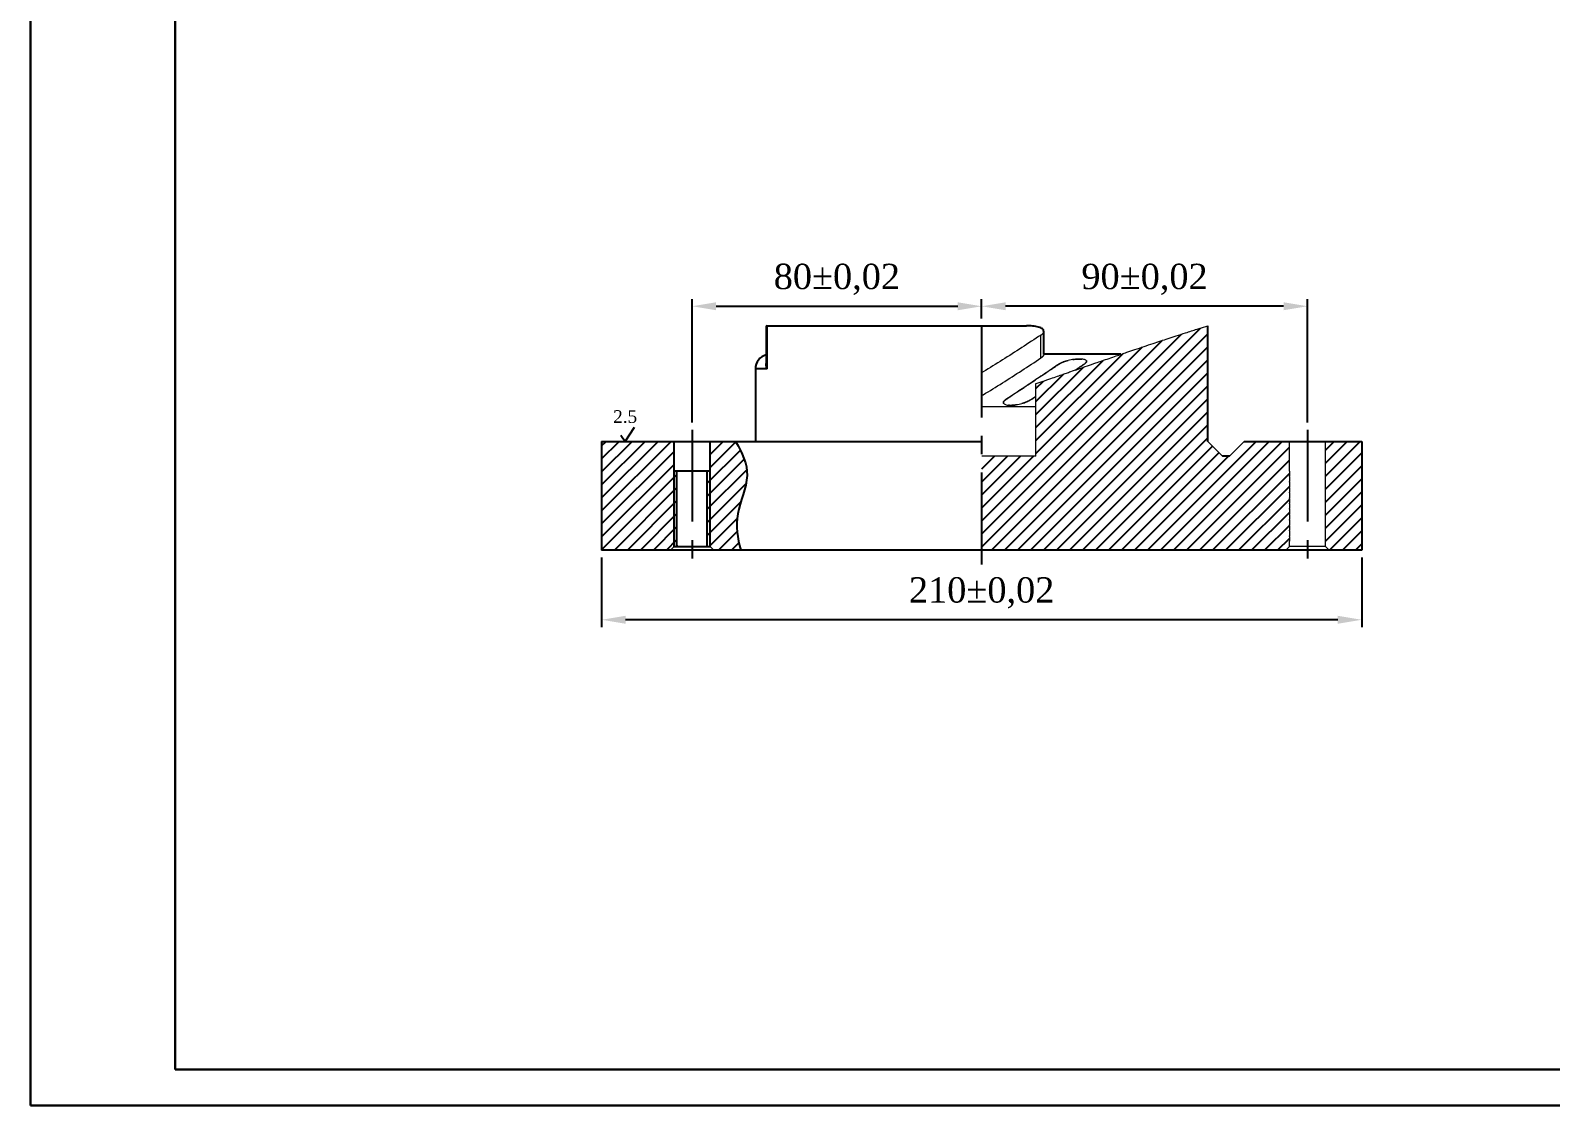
# Model space of a CAD drawing. Header units: millimetres. Extents: x -49 to 497, y -92 to 878.
# Drawn here: x -48.8 to 161.2, y 581.3 to 729.8 of the extents above; entities that cross this region are included whole.
import ezdxf

# ---------------------------------------------------------------- set-up
doc = ezdxf.new("R2010")
doc.units = ezdxf.units.MM
doc.header["$PDSIZE"] = -1
doc.linetypes.add('CENTERX2', pattern=[20.32, 12.7, -2.54, 2.54, -2.54])
doc.linetypes.add('HIDDEN', pattern=[1.905, 1.27, -0.635])
doc.layers.add('chi tiet', color=7, linetype='Continuous', lineweight=30)
for name, color, linetype in [('DuongTam', 1, 'Continuous'), ('FORMAT', 7, 'Continuous'), ('Hat', 5, 'Continuous'), ('MatCat', 3, 'Continuous')]:
    doc.layers.add(name, color=color, linetype=linetype)
doc.styles.get("Standard").update_dxf_attribs({"font": 'times.ttf'})
doc.dimstyles.new('ISO-25', dxfattribs={"dimtxt": 2.5, "dimasz": 2.5, "dimexe": 1.25, "dimexo": 0.625, "dimtad": 1, "dimtxsty": 'Standard', "dimcen": 2.5, "dimadec": 0, "dimazin": 0, "dimtfac": 1, "dimtmove": 0, "dimatfit": 3, "dimfxl": 1, "dimarcsym": 0})

# ---------------------------------------------------------------- blocks, each defined once
blk = doc.blocks.new('*D45')
at = {"color": 0, "lineweight": -2, "transparency": 16777216}
for p, q in [((30.13, 657), (30.13, 647.39)), ((135.13, 657), (135.13, 647.39)), ((131.83, 648.39), (33.44, 648.39))]:
    blk.add_line(p, q, dxfattribs=at)
at = {"color": 0, "transparency": 16777216}
for points in [[(33.44, 648.94), (33.44, 647.84), (30.13, 648.39)], [(131.83, 648.94), (131.83, 647.84), (135.13, 648.39)]]:
    blk.add_solid(points, dxfattribs=at)
at = {"layer": 'Defpoints', "color": 0, "transparency": 16777216}
for p in [(30.13, 658), (135.13, 658), (30.13, 648.39)]:
    blk.add_point(p, dxfattribs=at)
at = {"color": 0, "transparency": 16777216, "insert": (82.63, 652.1), "char_height": 3.5, "attachment_point": 5}
blk.add_mtext('210{\\A1;%%P0,02}', dxfattribs=at)
blk = doc.blocks.new('*D46')
at = {"color": 0, "lineweight": -2, "transparency": 16777216}
for p, q in [((42.63, 675.64), (42.63, 692.69)), ((45.94, 691.69), (79.33, 691.69)), ((82.63, 690), (82.63, 692.69))]:
    blk.add_line(p, q, dxfattribs=at)
at = {"color": 0, "transparency": 16777216}
for points in [[(45.94, 692.24), (45.94, 691.14), (42.63, 691.69)], [(79.33, 692.24), (79.33, 691.14), (82.63, 691.69)]]:
    blk.add_solid(points, dxfattribs=at)
at = {"layer": 'Defpoints', "color": 0, "transparency": 16777216}
for p in [(82.63, 691.69), (82.63, 689), (42.63, 674.64)]:
    blk.add_point(p, dxfattribs=at)
at = {"color": 0, "transparency": 16777216, "insert": (62.63, 695.4), "char_height": 3.5, "attachment_point": 5}
blk.add_mtext('80{\\A1;%%P0,02}', dxfattribs=at)
blk = doc.blocks.new('*D47')
at = {"color": 0, "lineweight": -2, "transparency": 16777216}
for p, q in [((82.63, 690), (82.63, 692.69)), ((124.33, 691.69), (85.94, 691.69)), ((127.63, 675.64), (127.63, 692.69))]:
    blk.add_line(p, q, dxfattribs=at)
at = {"color": 0, "transparency": 16777216}
for points in [[(85.94, 692.24), (85.94, 691.14), (82.63, 691.69)], [(124.33, 692.24), (124.33, 691.14), (127.63, 691.69)]]:
    blk.add_solid(points, dxfattribs=at)
at = {"layer": 'Defpoints', "color": 0, "transparency": 16777216}
for p in [(82.63, 691.69), (82.63, 689), (127.63, 674.64)]:
    blk.add_point(p, dxfattribs=at)
at = {"color": 0, "transparency": 16777216, "insert": (105.13, 695.4), "char_height": 3.5, "attachment_point": 5}
blk.add_mtext('90{\\A1;%%P0,02}', dxfattribs=at)

msp = doc.modelspace()

# ---------------------------------------------------------------- hatches: boundary and pattern name
at = {"layer": 'Hat'}
h = msp.add_hatch(dxfattribs=at)
h.set_pattern_fill('ANSI31', color=256, scale=0.4)
h.set_pattern_definition([(45, (18.5412, 671.5806), (-0.898026, 0.898026), [])])
h.paths.add_polyline_path([(40.134, 673), (30.134, 673), (30.134, 658), (39.634, 658), (40.134, 658.5)])
h.paths.add_polyline_path([(40.54, 668.907), (40.134, 668.907), (40.134, 658.5), (40.54, 658.5)])
edge = h.paths.add_edge_path()
edge.add_spline(control_points=[(49.351, 658), (48.894, 659.675), (48.375, 663.132), (51.027, 668.235), (49.563, 671.458), (48.645, 673)], knot_values=[3.9388705, 3.9388705, 3.9388705, 3.9388705, 14.1357891, 25.0005723, 35.1376461, 35.1376461, 35.1376461, 35.1376461], degree=3, periodic=0)
edge.add_line((48.645, 673), (45.134, 673))
edge.add_line((45.134, 673), (45.134, 658.5))
edge.add_line((45.134, 658.5), (45.634, 658))
edge.add_line((45.634, 658), (49.351, 658))
h.paths.add_polyline_path([(45.134, 668.907), (44.728, 668.907), (44.728, 658.5), (45.134, 658.5)])
edge = h.paths.add_edge_path()
edge.add_line((125.134, 673), (118.884, 673))
edge.add_line((118.884, 673), (116.884, 671))
edge.add_line((116.884, 671), (115.884, 671))
edge.add_line((115.884, 671), (113.884, 673))
edge.add_line((113.884, 673), (113.884, 689))
edge.add_spline(control_points=[(113.884, 689), (113.788, 688.97), (113.288, 688.813), (112.261, 688.487), (110.897, 688.05), (109.567, 687.619), (108.423, 687.246), (107.364, 686.898), (106.252, 686.529), (105.053, 686.129), (103.845, 685.722), (102.806, 685.37), (102.171, 685.154), (101.891, 685.059), (101.866, 685.051)], knot_values=[0.4952338, 0.4952338, 0.4952338, 0.4952338, 0.5072933, 0.557885, 0.6242258, 0.6787912, 0.7252019, 0.7683635, 0.8122197, 0.8654162, 0.9197083, 0.9646809, 0.9967868, 0.9999849, 0.9999849, 0.9999849, 0.9999849], degree=3, periodic=0)
edge.add_spline(control_points=[(101.866, 685.051), (101.655, 684.979), (101.108, 684.792), (100.23, 684.491), (99.282, 684.166), (98.295, 683.826), (97.206, 683.45), (96.263, 683.123), (95.695, 682.926), (95.558, 682.878)], knot_values=[0.2290072, 0.2290072, 0.2290072, 0.2290072, 0.2556495, 0.2982956, 0.3400492, 0.3756883, 0.4232863, 0.4778642, 0.4952338, 0.4952338, 0.4952338, 0.4952338], degree=3, periodic=0)
edge.add_spline(control_points=[(95.558, 682.878), (95.348, 682.806), (94.946, 682.666), (94.318, 682.449), (93.639, 682.213), (92.83, 681.934), (91.841, 681.592), (90.921, 681.274), (90.324, 681.066), (90.134, 681)], knot_values=[0, 0, 0, 0, 0.0265507, 0.0509808, 0.0795767, 0.1125621, 0.1533473, 0.2048836, 0.2290072, 0.2290072, 0.2290072, 0.2290072], degree=3, periodic=0)
edge.add_line((90.134, 681), (90.134, 671))
edge.add_line((90.134, 671), (82.634, 671))
edge.add_line((82.634, 671), (82.634, 658))
edge.add_line((82.634, 658), (124.634, 658))
edge.add_line((124.634, 658), (125.134, 658.5))
edge.add_line((125.134, 658.5), (125.134, 659.157))
edge.add_line((125.134, 659.157), (125.134, 659.25))
edge.add_line((125.134, 659.25), (125.134, 659.907))
edge.add_line((125.134, 659.907), (125.134, 660.657))
edge.add_line((125.134, 660.657), (125.134, 660.75))
edge.add_line((125.134, 660.75), (125.134, 661.407))
edge.add_line((125.134, 661.407), (125.134, 662.157))
edge.add_line((125.134, 662.157), (125.134, 662.25))
edge.add_line((125.134, 662.25), (125.134, 662.907))
edge.add_line((125.134, 662.907), (125.134, 663.657))
edge.add_line((125.134, 663.657), (125.134, 664.407))
edge.add_line((125.134, 664.407), (125.134, 665.157))
edge.add_line((125.134, 665.157), (125.134, 665.907))
edge.add_line((125.134, 665.907), (125.134, 666.657))
edge.add_line((125.134, 666.657), (125.134, 667.407))
edge.add_line((125.134, 667.407), (125.134, 668.157))
edge.add_line((125.134, 668.157), (125.134, 668.907))
edge.add_line((125.134, 668.907), (125.134, 673))
h.paths.add_polyline_path([(135.134, 673), (130.134, 673), (130.134, 658.5), (130.634, 658), (135.134, 658)])

# ---------------------------------------------------------------- linework, layer by layer
at = {"color": 7, "linetype": 'Continuous', "lineweight": 25}
for p, q in [((53.012, 689), (52.856, 688.952)), ((52.856, 688.952), (52.856, 683.788)), ((53.012, 683.051), (53.012, 689)), ((113.884, 673), (113.884, 689)), ((91.228, 688.236), (91.228, 688.238)), ((91.228, 685.014), (91.228, 688.236)), ((101.866, 685.051), (91.233, 685.051)), ((51.384, 683.051), (51.384, 673)), ((30.134, 673), (30.134, 658)), ((118.884, 673), (135.134, 673)), ((135.134, 673), (135.134, 658)), ((135.134, 658), (30.134, 658))]:
    msp.add_line(p, q, dxfattribs=at)
at = {"color": 7, "linetype": 'Continuous', "lineweight": 18}
for p, q in [((90.827, 684.552), (90.827, 687.718)), ((90.134, 671), (90.134, 681.001)), ((82.634, 677.835), (90.133, 677.835)), ((115.884, 671), (113.884, 673)), ((116.884, 671), (118.884, 673)), ((90.134, 671), (82.634, 671))]:
    msp.add_line(p, q, dxfattribs=at)
for p, q in [((53.012, 683.051), (51.384, 683.051)), ((33.4, 673), (34.658, 674.981)), ((30.134, 673), (82.634, 673)), ((32.8, 673.882), (33.4, 673)), ((40.134, 658.5), (40.134, 673)), ((45.134, 658.5), (45.134, 673)), ((45.134, 668.907), (40.134, 668.907)), ((40.54, 658.5), (40.54, 668.907)), ((44.728, 658.5), (44.728, 668.907)), ((40.134, 658.5), (45.134, 658.5)), ((40.54, 658.695), (40.54, 658.5)), ((44.728, 658.55), (44.728, 658.5))]:
    msp.add_line(p, q)
at = {"color": 7, "linetype": 'HIDDEN', "lineweight": 18}
for p, q in [((90.132, 681.004), (90.132, 681.003)), ((90.133, 681.001), (90.14, 681.004)), ((125.134, 668.907), (125.134, 668.25)), ((125.134, 668.157), (125.134, 668.25)), ((125.134, 668.157), (125.134, 667.5)), ((125.134, 667.407), (125.134, 667.5)), ((125.134, 667.407), (125.134, 666.75)), ((125.134, 666.657), (125.134, 666.75)), ((125.134, 666.657), (125.134, 666)), ((125.134, 665.907), (125.134, 666)), ((125.134, 665.907), (125.134, 665.25)), ((125.134, 665.157), (125.134, 665.25)), ((125.134, 665.157), (125.134, 664.5)), ((125.134, 664.407), (125.134, 664.5)), ((125.134, 664.407), (125.134, 663.75)), ((125.134, 663.657), (125.134, 663.75)), ((125.134, 663.657), (125.134, 663)), ((125.134, 662.907), (125.134, 663)), ((125.134, 662.907), (125.134, 662.25)), ((125.134, 662.157), (125.134, 662.25)), ((125.134, 662.157), (125.134, 661.5)), ((125.134, 661.407), (125.134, 661.5)), ((125.134, 661.407), (125.134, 660.75)), ((125.134, 660.657), (125.134, 660.75)), ((125.134, 660.657), (125.134, 660)), ((125.134, 659.907), (125.134, 660)), ((125.134, 659.907), (125.134, 659.25)), ((40.134, 658.5), (39.634, 658)), ((45.634, 658), (45.134, 658.5)), ((125.134, 658.5), (124.634, 658)), ((125.134, 659.157), (125.134, 659.25)), ((125.134, 658.5), (125.134, 659.157)), ((130.634, 658), (130.134, 658.5))]:
    msp.add_line(p, q, dxfattribs=at)
at = {"color": 7, "lineweight": 18}
for p, q in [((125.134, 668.907), (125.134, 673)), ((130.134, 658.5), (130.134, 673)), ((130.134, 658.5), (125.134, 658.5))]:
    msp.add_line(p, q, dxfattribs=at)
at = {"color": 7, "linetype": 'HIDDEN', "lineweight": 18, "flags": 128}
msp.add_lwpolyline([(53.012, 685.014), (52.994, 685.012), (52.856, 684.98)], dxfattribs=at)
at = {"color": 7, "linetype": 'Continuous', "lineweight": 25}
msp.add_arc((53.384, 683.051), 2, 105.30822, 180, dxfattribs=at)
for points, knots in [([(53.012, 689), (53.617, 689.001), (54.376, 689), (55.735, 689), (56.224, 689), (57.016, 689), (57.289, 689), (57.854, 689), (58.147, 689), (59.645, 689), (60.96, 689), (63.101, 689), (63.843, 689), (64.999, 689), (65.393, 689), (66.192, 689), (66.597, 689), (68.638, 689), (70.339, 689), (72.988, 689), (73.888, 689), (75.263, 689), (75.727, 689), (76.652, 689), (77.116, 689), (79.436, 689), (81.304, 689), (84.123, 689), (85.066, 689), (86.954, 689), (87.892, 689.001), (88.823, 689)], [0, 0, 0, 0, 0.125, 0.125, 0.1875, 0.1875, 0.21875, 0.21875, 0.25, 0.25, 0.375, 0.375, 0.4375, 0.4375, 0.46875, 0.46875, 0.5, 0.5, 0.625, 0.625, 0.6875, 0.6875, 0.71875, 0.71875, 0.75, 0.75, 0.875, 0.875, 0.9375, 0.9375, 1, 1, 1, 1]), ([(91.181, 688.236), (91.189, 688.297), (91.213, 688.473), (90.844, 688.712), (90.157, 688.912), (89.418, 688.992), (88.956, 688.998), (88.823, 689)], [0, 0, 0, 0, 0.1411218, 0.4054319, 0.6594939, 0.9015111, 1, 1, 1, 1]), ([(53.012, 683.051), (53.011, 683.052), (52.974, 683.143), (52.899, 683.381), (52.838, 683.632), (52.858, 683.779), (52.86, 683.788)], [0, 0, 0, 0, 0.0066784, 0.3656928, 0.9590687, 1, 1, 1, 1])]:
    msp.add_open_spline(points, degree=3, knots=knots, dxfattribs=at)
at = {"color": 7, "linetype": 'Continuous', "lineweight": 18}
for points, knots in [([(90.134, 681), (90.324, 681.066), (90.921, 681.274), (91.841, 681.592), (92.83, 681.934), (93.639, 682.213), (94.318, 682.449), (95.083, 682.714), (96.053, 683.05), (97.206, 683.45), (98.295, 683.826), (99.282, 684.166), (100.23, 684.491), (101.133, 684.801), (101.96, 685.083), (102.806, 685.37), (103.845, 685.722), (105.053, 686.129), (106.252, 686.529), (107.364, 686.898), (108.423, 687.246), (109.567, 687.619), (110.897, 688.05), (112.261, 688.487), (113.288, 688.813), (113.788, 688.97), (113.884, 689)], [0, 0, 0, 0, 0.0241236, 0.0756599, 0.1164451, 0.1494305, 0.1780265, 0.2024566, 0.2463768, 0.3009547, 0.3485528, 0.3841919, 0.4259455, 0.4685916, 0.4984319, 0.5305378, 0.5755104, 0.6298025, 0.682999, 0.7268552, 0.7700168, 0.8164275, 0.8709929, 0.9373338, 0.9879254, 1, 1, 1, 1]), ([(90.827, 687.718), (89.057, 686.555), (87.287, 685.398), (84.623, 683.715), (83.733, 683.164), (82.771, 682.597), (82.703, 682.556), (82.634, 682.516)], [0, 0, 0, 0, 0.5, 0.5, 0.75, 0.75, 0.7692708, 0.7692708, 0.7692708, 0.7692708]), ([(82.634, 679.35), (82.702, 679.39), (82.77, 679.43), (83.73, 679.996), (84.62, 680.548), (86.396, 681.67), (87.283, 682.24), (89.056, 683.391), (89.941, 683.97), (90.827, 684.552)], [0.2309788, 0.2309788, 0.2309788, 0.2309788, 0.25, 0.25, 0.5, 0.5, 0.75, 0.75, 1, 1, 1, 1]), ([(93.402, 683.756), (92.777, 683.337), (91.528, 682.498), (89.653, 681.242), (88.067, 680.182), (86.816, 679.349), (86.19, 678.935), (85.902, 678.743)], [0, 0, 0, 0, 0.2500002, 0.5000005, 0.7500009, 0.8845329, 1, 1, 1, 1]), ([(96.866, 683.756), (96.881, 683.767), (96.912, 683.788), (96.954, 683.82), (96.992, 683.852), (97.025, 683.883), (97.054, 683.914), (97.079, 683.944), (97.099, 683.974), (97.131, 684.034), (97.144, 684.118), (97.084, 684.216), (96.949, 684.297), (96.74, 684.357), (96.467, 684.395), (96.138, 684.407), (95.769, 684.395), (95.376, 684.357), (94.976, 684.297), (94.586, 684.215), (94.22, 684.117), (93.947, 684.024), (93.752, 683.944), (93.62, 683.883), (93.501, 683.82), (93.435, 683.778), (93.402, 683.756)], [0, 0, 0, 0, 0.015665, 0.0312657, 0.0468339, 0.0624018, 0.0780028, 0.0936703, 0.1094381, 0.1253397, 0.1879563, 0.250449, 0.313233, 0.3755694, 0.4381391, 0.5004746, 0.5627579, 0.6252779, 0.687454, 0.7500752, 0.8124368, 0.8749202, 0.9065232, 0.937727, 0.968799, 1, 1, 1, 1]), ([(85.902, 678.743), (85.885, 678.732), (85.853, 678.71), (85.81, 678.677), (85.772, 678.645), (85.739, 678.612), (85.711, 678.58), (85.687, 678.548), (85.667, 678.517), (85.636, 678.453), (85.624, 678.359), (85.684, 678.243), (85.817, 678.143), (86.024, 678.065), (86.299, 678.014), (86.63, 677.997), (87.002, 678.015), (87.397, 678.066), (87.796, 678.144), (88.181, 678.244), (88.544, 678.359), (88.815, 678.463), (89.009, 678.549), (89.141, 678.613), (89.263, 678.678), (89.331, 678.721), (89.366, 678.743)], [0, 0, 0, 0, 0.0163186, 0.0323827, 0.0482273, 0.0638869, 0.079395, 0.0947842, 0.1100862, 0.125331, 0.1891952, 0.2504507, 0.3129912, 0.3756556, 0.4380412, 0.5005724, 0.5631341, 0.6253174, 0.6879153, 0.7500766, 0.8112086, 0.8749397, 0.9054226, 0.9362544, 0.9676901, 1, 1, 1, 1])]:
    msp.add_open_spline(points, degree=3, knots=knots, dxfattribs=at)
at = {"color": 7, "linetype": 'HIDDEN', "lineweight": 18}
for points, knots in [([(90.827, 687.718), (90.988, 687.838), (91.226, 688.016), (91.192, 688.182), (91.181, 688.236)], [0, 0, 0, 0, 0.6792727, 1, 1, 1, 1]), ([(91.203, 684.946), (91.19, 684.914), (91.173, 684.881), (91.128, 684.815), (91.101, 684.782), (91.006, 684.683), (90.925, 684.617), (90.827, 684.552)], [0, 0, 0, 0, 0.25, 0.25, 0.5, 0.5, 1, 1, 1, 1]), ([(85.902, 678.743), (86.19, 678.935), (86.816, 679.349), (88.067, 680.181), (89.653, 681.242), (91.527, 682.498), (92.777, 683.337), (93.402, 683.756)], [0, 0, 0, 0, 0.1154644, 0.2499928, 0.4999922, 0.7499951, 1, 1, 1, 1]), ([(93.402, 683.756), (93.418, 683.767), (93.451, 683.788), (93.504, 683.82), (93.561, 683.852), (93.622, 683.883), (93.686, 683.914), (93.754, 683.944), (93.826, 683.974), (93.976, 684.034), (94.222, 684.118), (94.59, 684.216), (94.98, 684.297), (95.381, 684.357), (95.775, 684.395), (96.143, 684.407), (96.471, 684.395), (96.743, 684.357), (96.951, 684.297), (97.085, 684.215), (97.144, 684.117), (97.129, 684.024), (97.081, 683.944), (97.027, 683.883), (96.957, 683.82), (96.896, 683.778), (96.866, 683.756)], [0, 0, 0, 0, 0.015665, 0.0312657, 0.0468338, 0.0624018, 0.0780027, 0.0936702, 0.109438, 0.1253396, 0.1879562, 0.250449, 0.313233, 0.3755693, 0.4381389, 0.5004744, 0.5627577, 0.6252778, 0.6874539, 0.7500751, 0.8124367, 0.8749202, 0.9065231, 0.937727, 0.968799, 1, 1, 1, 1]), ([(89.366, 678.743), (89.349, 678.732), (89.315, 678.71), (89.259, 678.677), (89.2, 678.645), (89.139, 678.612), (89.074, 678.58), (89.007, 678.548), (88.937, 678.517), (88.787, 678.453), (88.542, 678.359), (88.177, 678.243), (87.791, 678.143), (87.39, 678.065), (86.995, 678.014), (86.624, 677.997), (86.294, 678.015), (86.021, 678.066), (85.815, 678.144), (85.683, 678.244), (85.624, 678.359), (85.638, 678.463), (85.685, 678.549), (85.737, 678.613), (85.808, 678.678), (85.87, 678.721), (85.902, 678.743)], [0, 0, 0, 0, 0.0163186, 0.0323827, 0.0482273, 0.0638868, 0.0793949, 0.0947841, 0.1100861, 0.1253309, 0.1891951, 0.2504507, 0.312991, 0.3756555, 0.4380411, 0.5005723, 0.563134, 0.6253172, 0.6879152, 0.7500765, 0.8112085, 0.8749396, 0.9054225, 0.9362543, 0.96769, 1, 1, 1, 1])]:
    msp.add_open_spline(points, degree=3, knots=knots, dxfattribs=at)
for points in [[(96.866, 683.756), (96.43, 683.464), (95.994, 683.171), (95.558, 682.878)], [(90.133, 681.001), (90.133, 681.001), (90.134, 681.001), (90.134, 681.001)], [(90.134, 679.252), (89.878, 679.082), (89.622, 678.913), (89.366, 678.743)]]:
    msp.add_open_spline(points, degree=3, dxfattribs=at)
at = {"color": 7, "linetype": 'Continuous', "lineweight": 18}
for points in [[(95.558, 682.878), (95.994, 683.171), (96.43, 683.464), (96.866, 683.756)], [(89.366, 678.743), (89.622, 678.913), (89.878, 679.082), (90.134, 679.252)]]:
    msp.add_open_spline(points, degree=3, dxfattribs=at)
at = {"layer": 'chi tiet'}
for q in [(-48.776, 878.289), (371.224, 581.289)]:
    msp.add_line((-48.776, 581.289), q, dxfattribs=at)
msp.add_lwpolyline([(-28.776, 586.289), (366.224, 586.289), (366.224, 873.289), (-28.776, 873.289)], close=True, dxfattribs=at)
at = {"layer": 'DuongTam', "linetype": 'CENTERX2'}
for p, q in [((82.634, 656.013), (82.634, 690.548)), ((42.634, 674.643), (42.634, 655.604)), ((127.634, 674.643), (127.634, 655.604))]:
    msp.add_line(p, q, dxfattribs=at)
at = {"layer": 'FORMAT'}
msp.add_line((116.884, 671), (115.884, 671), dxfattribs=at)
at = {"layer": 'MatCat'}
msp.add_open_spline([(48.645, 673), (49.563, 671.458), (51.027, 668.235), (48.375, 663.132), (48.894, 659.675), (49.351, 658)], degree=3, knots=[3.9388705, 3.9388705, 3.9388705, 3.9388705, 14.0759443, 24.9407275, 35.1376461, 35.1376461, 35.1376461, 35.1376461], dxfattribs=at)

# ---------------------------------------------------------------- texts
at = {"insert": (31.735, 677.333), "char_height": 1.75, "attachment_point": 1}
msp.add_mtext_dynamic_manual_height_columns('2.5', width=7.78651, gutter_width=17.5, heights=[0], dxfattribs=at)

# ---------------------------------------------------------------- dimensions: what is measured, and where the dimension line sits
for base, p1, p2, text, picture, middle in [((82.634, 691.694), (42.634, 674.643), (82.634, 689), '80{\\A1;%%P0,02}', '*D46', (62.634, 695.398)), ((82.634, 691.694), (127.634, 674.643), (82.634, 689), '90{\\A1;%%P0,02}', '*D47', (105.134, 695.398)), ((30.134, 648.395), (135.134, 658), (30.134, 658), '210{\\A1;%%P0,02}', '*D45', (82.634, 652.099))]:
    dim = msp.add_linear_dim(base=base, p1=p1, p2=p2, text=text, dimstyle='ISO-25', override={"dimtxt": 3.5, "dimasz": 3.302, "dimexe": 1, "dimexo": 1, "dimgap": 1.524, "dimtih": 1, "dimtoh": 1, "dimzin": 0, "dimadec": 2, "dimtzin": 0})
    dim.commit()
    dim.dimension.update_dxf_attribs({"geometry": picture, "text_midpoint": middle})

doc.saveas('drawing.dxf')
